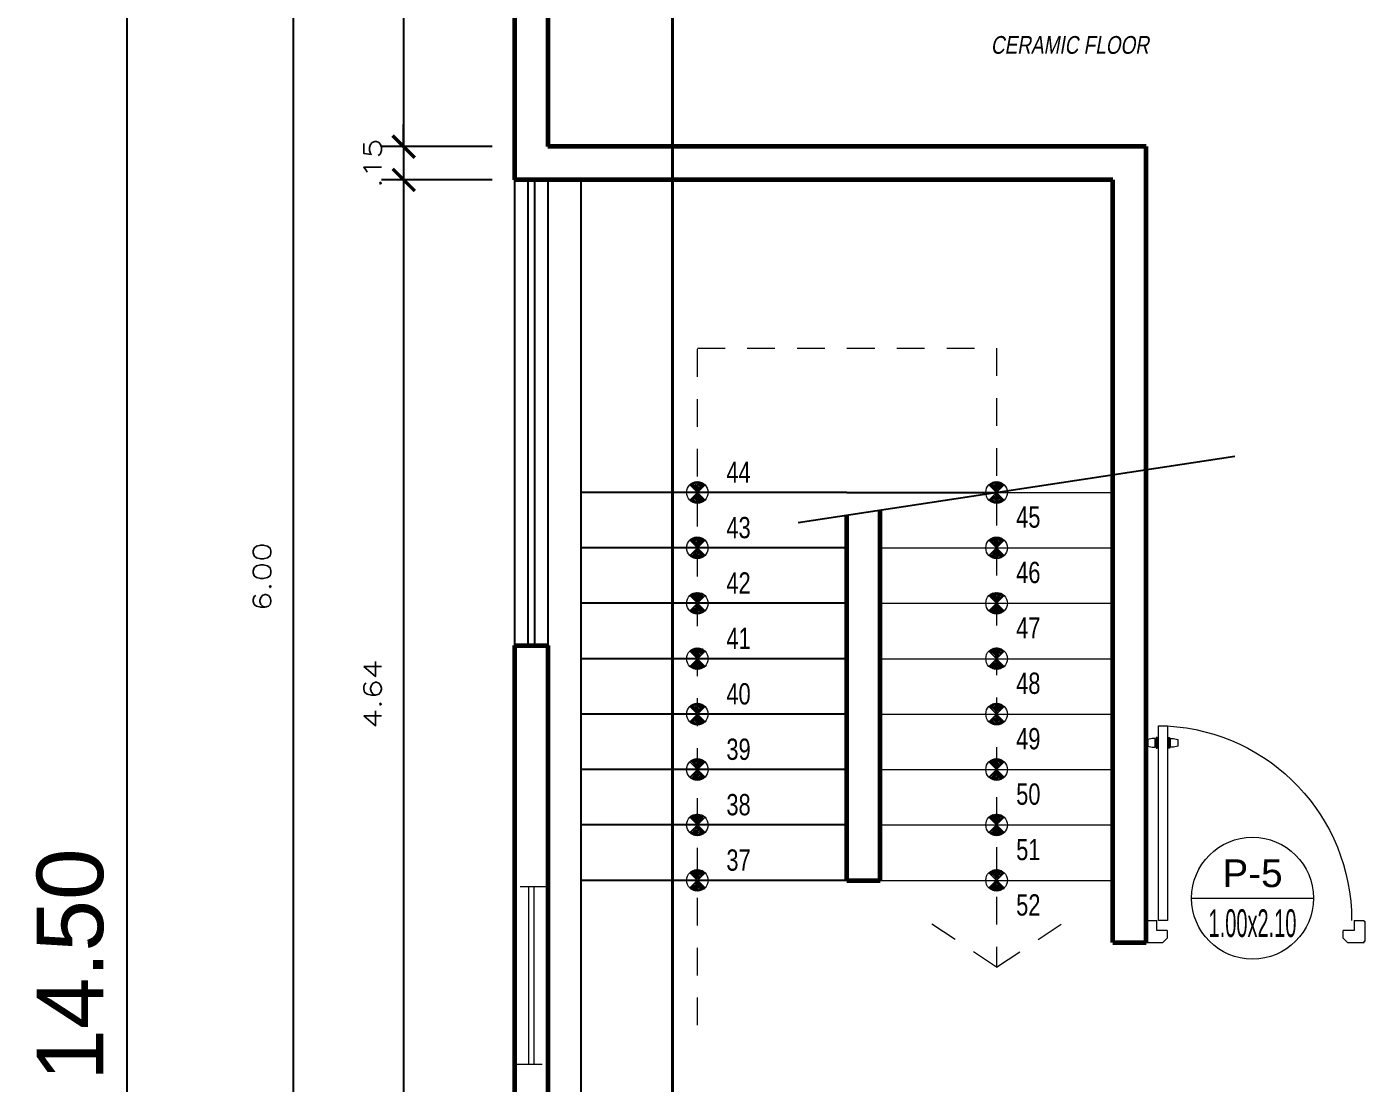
# Model space of a CAD drawing. Header units: millimetres. Extents: x 1313 to 1393.8, y 883.5 to 926.2.
# Drawn here: x 1356.01 to 1362.04, y 915.21 to 919.98 of the extents above; entities that cross this region are included whole.
import ezdxf
from ezdxf.enums import TextEntityAlignment as Align

# ---------------------------------------------------------------- set-up
doc = ezdxf.new("R2010")
doc.units = ezdxf.units.MM
doc.linetypes.add('ACAD_ISO02W100', pattern=[15, 12, -3])
doc.linetypes.add('HIDDEN2', pattern=[0.1875, 0.125, -0.0625])
for name, color, linetype, lineweight in [('cotas', 87, 'Continuous', 15), ('Layer3', 31, 'Continuous', 5), ('Linea Corte', 24, 'ACAD_ISO02W100', 70), ('Muros confinados', 3, 'Continuous', 60), ('proy', 42, 'HIDDEN2', 5), ('Puertas', 35, 'Continuous', 13), ('REFERENCIA', 12, 'Continuous', 5), ('TEXTO', 7, 'Continuous', 5), ('Texto niveles', 4, 'Continuous', 18)]:
    doc.layers.add(name, color=color, linetype=linetype, lineweight=lineweight)
doc.layers.add('Muebles', color=2, linetype='Continuous')
doc.styles.add('AN', font='swisscl.ttf')
doc.styles.add('R80-50', font='romans.shx', dxfattribs={"width": 1.3, "height": 0.08})
doc.styles.add('STYLE1', font='arial.ttf')
doc.styles.add('TITULOS', font='sanss___.ttf', dxfattribs={"height": 0.3})
doc.dimstyles.new('HORIZONTAL 1.1', dxfattribs={"dimtxt": 0.2, "dimasz": 0.1, "dimexe": 0.1, "dimexo": 0.1, "dimgap": 0.1, "dimtad": 2, "dimzin": 4, "dimdsep": 46, "dimtxsty": 'R80-50', "dimblk": 'ARCHTICK', "dimcen": 0.09, "dimdle": 0.1, "dimclrd": 256, "dimclre": 256, "dimclrt": 7, "dimaunit": 1, "dimazin": 0, "dimtfac": 1, "dimtix": 1, "dimtmove": 0, "dimatfit": 3, "dimldrblk": 'ARCHTICK', "dimfxl": 1, "dimtolj": 1, "dimtzin": 0, "dimarcsym": 0})

# ---------------------------------------------------------------- blocks, each defined once
blk = doc.blocks.new('P90-1')
for p, q in [((-0.9991, 0.0059), (-0.9991, 0.0959)), ((-0.9941, 0.0959), (-0.9991, 0.0959)), ((-0.9488, 0.1009), (-0.9941, 0.1009)), ((-0.9941, 0.0959), (-0.9941, 0.1009)), ((-0.0041, 0.1009), (-0.0524, 0.1009)), ((-0.0041, 0.1009), (-0.0041, 0.0959)), ((0.0009, 0.0959), (-0.0041, 0.0959)), ((0.0009, 0.0959), (0.0009, 0.0059)), ((-0.9941, 0.0059), (-0.9991, 0.0059)), ((-0.9941, 0.0009), (-0.9941, 0.0059)), ((-0.9191, 0.0009), (-0.9941, 0.0009)), ((-0.8991, 0.0209), (-0.9191, 0.0009)), ((-0.8991, 0.0209), (-0.8991, 0.0547)), ((-0.0991, 0.0547), (-0.0991, 0.0209)), ((-0.0991, 0.0209), (-0.0791, 0.0009)), ((-0.0041, 0.0009), (-0.0791, 0.0009)), ((-0.0041, 0.0059), (-0.0041, 0.0009)), ((0.0009, 0.0059), (-0.0041, 0.0059))]:
    blk.add_line(p, q)
for points in [[(-0.0591, 0.9844), (-0.1002, 0.9844), (-0.1002, 0.1012), (-0.0591, 0.1012)], [(-0.114, 0.9275), (-0.1284, 0.9275), (-0.1484, 0.9225), (-0.1484, 0.8927), (-0.1284, 0.8877), (-0.114, 0.8877)], [(-0.1056, 0.9321), (-0.1102, 0.9321), (-0.1102, 0.8839), (-0.1056, 0.8839)], [(-0.0536, 0.9321), (-0.049, 0.9321), (-0.049, 0.8839), (-0.0536, 0.8839)], [(-0.0451, 0.9275), (-0.0307, 0.9275), (-0.0107, 0.9225), (-0.0107, 0.8927), (-0.0307, 0.8877), (-0.0451, 0.8877)]]:
    blk.add_lwpolyline(points, close=True)
for points in [[(-0.9488, 0.1009), (-0.9488, 0.0547), (-0.8991, 0.0547)], [(-0.0991, 0.0547), (-0.0524, 0.0547), (-0.0524, 0.1009)]]:
    blk.add_lwpolyline(points)
blk.add_arc((-0.0524, 0.1009), 0.8848, 93.09611, 180)
blk = doc.blocks.new('_ArchTick')
at = {"color": 0, "const_width": 0.15}
blk.add_lwpolyline([(-0.5, -0.5), (0.5, 0.5)], dxfattribs=at)
blk = doc.blocks.new('*D447')
at = {"layer": 'cotas', "lineweight": -2, "transparency": 16777216}
for p, q in [((1357.2067, 920.5952), (1357.2067, 914.3952)), ((1358.1055, 920.4952), (1357.1067, 920.4952)), ((1358.1055, 914.4952), (1357.1067, 914.4952))]:
    blk.add_line(p, q, dxfattribs=at)
at = {"layer": 'Defpoints', "color": 0, "transparency": 16777216}
for p in [(1358.2055, 920.4952), (1357.2067, 914.4952), (1358.2055, 914.4952)]:
    blk.add_point(p, dxfattribs=at)
at = {"layer": 'cotas', "lineweight": -2, "transparency": 16777216, "xscale": 0.1, "yscale": 0.1, "zscale": 0.1}
for p, rotation in [((1357.2067, 920.4952), 90), ((1357.2067, 914.4952), 270)]:
    blk.add_blockref('_ArchTick', p, dxfattribs=dict(at, rotation=rotation))
at = {"layer": 'cotas', "color": 7, "transparency": 16777216, "insert": (1357.0667, 917.4952), "char_height": 0.08, "attachment_point": 5, "rotation": 90, "style": 'R80-50'}
blk.add_mtext('\\A1;6.00', dxfattribs=at)
blk = doc.blocks.new('*D449')
at = {"layer": 'cotas', "lineweight": -2, "transparency": 16777216}
for p, q in [((1356.4567, 923.0952), (1356.4567, 908.3952)), ((1358.1055, 922.9952), (1356.3567, 922.9952)), ((1358.1055, 908.4952), (1356.3567, 908.4952))]:
    blk.add_line(p, q, dxfattribs=at)
at = {"layer": 'Defpoints', "color": 0, "transparency": 16777216}
for p in [(1358.2055, 922.9952), (1356.4567, 908.4952), (1358.2055, 908.4952)]:
    blk.add_point(p, dxfattribs=at)
at = {"layer": 'cotas', "lineweight": -2, "transparency": 16777216, "xscale": 0.1, "yscale": 0.1, "zscale": 0.1}
for p, rotation in [((1356.4567, 922.9952), 90), ((1356.4567, 908.4952), 270)]:
    blk.add_blockref('_ArchTick', p, dxfattribs=dict(at, rotation=rotation))
at = {"layer": 'cotas', "color": 7, "transparency": 16777216, "insert": (1356.2022, 915.7452), "char_height": 0.3, "attachment_point": 5, "rotation": 90, "style": 'TITULOS'}
blk.add_mtext('\\A1;14.50', dxfattribs=at)
blk = doc.blocks.new('*D461')
at = {"layer": 'cotas', "lineweight": -2, "transparency": 16777216}
for p, q in [((1357.7055, 922.9452), (1357.7055, 919.3352)), ((1358.1055, 922.8452), (1357.6055, 922.8452)), ((1358.1055, 919.4352), (1357.6055, 919.4352))]:
    blk.add_line(p, q, dxfattribs=at)
at = {"layer": 'Defpoints', "color": 0, "transparency": 16777216}
for p in [(1358.2055, 922.8452), (1357.7055, 919.4352), (1358.2055, 919.4352)]:
    blk.add_point(p, dxfattribs=at)
at = {"layer": 'cotas', "lineweight": -2, "transparency": 16777216, "xscale": 0.1, "yscale": 0.1, "zscale": 0.1}
for p, rotation in [((1357.7055, 922.8452), 90), ((1357.7055, 919.4352), 270)]:
    blk.add_blockref('_ArchTick', p, dxfattribs=dict(at, rotation=rotation))
at = {"layer": 'cotas', "color": 7, "transparency": 16777216, "insert": (1357.5655, 921.1402), "char_height": 0.08, "attachment_point": 5, "rotation": 90, "style": 'R80-50'}
blk.add_mtext('\\A1;3.41', dxfattribs=at)
blk = doc.blocks.new('*D462')
at = {"layer": 'cotas', "lineweight": -2, "transparency": 16777216}
for p, q in [((1357.7055, 919.4352), (1357.7055, 919.5352)), ((1358.1055, 919.4352), (1357.6055, 919.4352)), ((1357.7055, 919.4352), (1357.7055, 919.2852)), ((1358.1055, 919.2852), (1357.6055, 919.2852)), ((1357.7055, 919.2852), (1357.7055, 919.1852))]:
    blk.add_line(p, q, dxfattribs=at)
at = {"layer": 'Defpoints', "color": 0, "transparency": 16777216}
for p in [(1358.2055, 919.4352), (1357.7055, 919.2852), (1358.2055, 919.2852)]:
    blk.add_point(p, dxfattribs=at)
at = {"layer": 'cotas', "lineweight": -2, "transparency": 16777216, "xscale": 0.1, "yscale": 0.1, "zscale": 0.1}
for p, rotation in [((1357.7055, 919.4352), 270), ((1357.7055, 919.2852), 90)]:
    blk.add_blockref('_ArchTick', p, dxfattribs=dict(at, rotation=rotation))
at = {"layer": 'cotas', "color": 7, "transparency": 16777216, "insert": (1357.5655, 919.3602), "char_height": 0.08, "attachment_point": 5, "rotation": 90, "style": 'R80-50'}
blk.add_mtext('\\A1;.15', dxfattribs=at)
blk = doc.blocks.new('*D463')
at = {"layer": 'cotas', "lineweight": -2, "transparency": 16777216}
for p, q in [((1357.7055, 919.3852), (1357.7055, 914.5452)), ((1358.1055, 919.2852), (1357.6055, 919.2852)), ((1358.1055, 914.6452), (1357.6055, 914.6452))]:
    blk.add_line(p, q, dxfattribs=at)
at = {"layer": 'Defpoints', "color": 0, "transparency": 16777216}
for p in [(1358.2055, 919.2852), (1357.7055, 914.6452), (1358.2055, 914.6452)]:
    blk.add_point(p, dxfattribs=at)
at = {"layer": 'cotas', "lineweight": -2, "transparency": 16777216, "xscale": 0.1, "yscale": 0.1, "zscale": 0.1}
for p, rotation in [((1357.7055, 919.2852), 90), ((1357.7055, 914.6452), 270)]:
    blk.add_blockref('_ArchTick', p, dxfattribs=dict(at, rotation=rotation))
at = {"layer": 'cotas', "color": 7, "transparency": 16777216, "insert": (1357.5655, 916.9652), "char_height": 0.08, "attachment_point": 5, "rotation": 90, "style": 'R80-50'}
blk.add_mtext('\\A1;4.64', dxfattribs=at)
blk = doc.blocks.new('vp')
at = {"color": 21}
blk.add_lwpolyline([(-0.275, 0), (0.275, 0)], dxfattribs=at)
at = {"color": 31}
blk.add_circle((0, 0), 0.275, dxfattribs=at)
at = {"style": 'STYLE1'}
blk.add_attdef('TIPO', text='', height=0.125, dxfattribs=at).set_placement((0, 0.05), align=Align.CENTER)
at = {"style": 'STYLE1', "width": 0.516609}
blk.add_attdef('ANCHOXALTURA', text='', height=0.125, dxfattribs=at).set_placement((-0.1982, -0.175), (0.1981, -0.175), align=Align.FIT)

msp = doc.modelspace()

# ---------------------------------------------------------------- hatches: boundary and pattern name
at = {"layer": 'REFERENCIA'}
h = msp.add_hatch(dxfattribs=at)
h.set_pattern_fill('BASKETWV,_O', color=256, scale=0.04, angle=90)
h.set_pattern_definition([(135, (1509.898236, 951.832357), (-0.035355339, 0.0070710678), [0.04, -0.02]), (135, (1509.8947, 951.828822), (-0.035355339, 0.0070710678), [0.04, -0.02]), (135, (1509.891165, 951.825286), (-0.035355339, 0.0070710678), [0.04, -0.02]), (135, (1509.88763, 951.82175), (-0.035355339, 0.0070710678), [0.04, -0.02]), (135, (1509.884094, 951.818215), (-0.035355339, 0.0070710678), [-0.01, 0.02, -0.03]), (225, (1509.877023, 951.825286), (0.007071068, -0.035355339), [0.02, -0.02]), (225, (1509.873487, 951.828822), (0.007071068, -0.035355339), [0.02, -0.02]), (225, (1509.869952, 951.832357), (0.007071068, -0.035355339), [0.02, -0.02]), (225, (1509.866416, 951.835893), (0.007071068, -0.035355339), [0.02, -0.02]), (225, (1509.86288, 951.83943), (0.007071068, -0.035355339), [0.02, -0.02])])
h.paths.add_polyline_path([(1358.996, 917.8407, 0.414214), (1359.065, 917.8407), (1359.0305, 917.8752)])
h.paths.add_polyline_path([(1358.996, 917.9097), (1359.0305, 917.8752), (1359.065, 917.9097, 0.414214)])
h = msp.add_hatch(dxfattribs=at)
h.set_pattern_fill('BASKETWV,_O', color=256, scale=0.04, angle=90)
h.set_pattern_definition([(135, (1511.248236, 951.832357), (-0.035355339, 0.0070710678), [0.04, -0.02]), (135, (1511.2447, 951.828822), (-0.035355339, 0.0070710678), [0.04, -0.02]), (135, (1511.241165, 951.825286), (-0.035355339, 0.0070710678), [0.04, -0.02]), (135, (1511.23763, 951.82175), (-0.035355339, 0.0070710678), [0.04, -0.02]), (135, (1511.234094, 951.818215), (-0.035355339, 0.0070710678), [-0.01, 0.02, -0.03]), (225, (1511.227023, 951.825286), (0.007071068, -0.035355339), [0.02, -0.02]), (225, (1511.223487, 951.828822), (0.007071068, -0.035355339), [0.02, -0.02]), (225, (1511.219952, 951.832357), (0.007071068, -0.035355339), [0.02, -0.02]), (225, (1511.216416, 951.835893), (0.007071068, -0.035355339), [0.02, -0.02]), (225, (1511.21288, 951.83943), (0.007071068, -0.035355339), [0.02, -0.02])])
h.paths.add_polyline_path([(1360.346, 917.8407, 0.414214), (1360.415, 917.8407), (1360.3805, 917.8752)])
h.paths.add_polyline_path([(1360.346, 917.9097), (1360.3805, 917.8752), (1360.415, 917.9097, 0.414214)])
h = msp.add_hatch(dxfattribs=at)
h.set_pattern_fill('BASKETWV,_O', color=256, scale=0.04, angle=90)
h.set_pattern_definition([(135, (1509.898236, 951.582357), (-0.035355339, 0.0070710678), [0.04, -0.02]), (135, (1509.8947, 951.578822), (-0.035355339, 0.0070710678), [0.04, -0.02]), (135, (1509.891165, 951.575286), (-0.035355339, 0.0070710678), [0.04, -0.02]), (135, (1509.88763, 951.57175), (-0.035355339, 0.0070710678), [0.04, -0.02]), (135, (1509.884094, 951.568215), (-0.035355339, 0.0070710678), [-0.01, 0.02, -0.03]), (225, (1509.877023, 951.575286), (0.007071068, -0.035355339), [0.02, -0.02]), (225, (1509.873487, 951.578822), (0.007071068, -0.035355339), [0.02, -0.02]), (225, (1509.869952, 951.582357), (0.007071068, -0.035355339), [0.02, -0.02]), (225, (1509.866416, 951.585893), (0.007071068, -0.035355339), [0.02, -0.02]), (225, (1509.86288, 951.58943), (0.007071068, -0.035355339), [0.02, -0.02])])
h.paths.add_polyline_path([(1358.996, 917.5907, 0.414214), (1359.065, 917.5907), (1359.0305, 917.6252)])
h.paths.add_polyline_path([(1358.996, 917.6597), (1359.0305, 917.6252), (1359.065, 917.6597, 0.414214)])
h = msp.add_hatch(dxfattribs=at)
h.set_pattern_fill('BASKETWV,_O', color=256, scale=0.04, angle=90)
h.set_pattern_definition([(135, (1511.248236, 951.582357), (-0.035355339, 0.0070710678), [0.04, -0.02]), (135, (1511.2447, 951.578822), (-0.035355339, 0.0070710678), [0.04, -0.02]), (135, (1511.241165, 951.575286), (-0.035355339, 0.0070710678), [0.04, -0.02]), (135, (1511.23763, 951.57175), (-0.035355339, 0.0070710678), [0.04, -0.02]), (135, (1511.234094, 951.568215), (-0.035355339, 0.0070710678), [-0.01, 0.02, -0.03]), (225, (1511.227023, 951.575286), (0.007071068, -0.035355339), [0.02, -0.02]), (225, (1511.223487, 951.578822), (0.007071068, -0.035355339), [0.02, -0.02]), (225, (1511.219952, 951.582357), (0.007071068, -0.035355339), [0.02, -0.02]), (225, (1511.216416, 951.585893), (0.007071068, -0.035355339), [0.02, -0.02]), (225, (1511.21288, 951.58943), (0.007071068, -0.035355339), [0.02, -0.02])])
h.paths.add_polyline_path([(1360.346, 917.5907, 0.414214), (1360.415, 917.5907), (1360.3805, 917.6252)])
h.paths.add_polyline_path([(1360.346, 917.6597), (1360.3805, 917.6252), (1360.415, 917.6597, 0.414214)])
h = msp.add_hatch(dxfattribs=at)
h.set_pattern_fill('BASKETWV,_O', color=256, scale=0.04, angle=90)
h.set_pattern_definition([(135, (1509.898236, 951.332357), (-0.035355339, 0.0070710678), [0.04, -0.02]), (135, (1509.8947, 951.328822), (-0.035355339, 0.0070710678), [0.04, -0.02]), (135, (1509.891165, 951.325286), (-0.035355339, 0.0070710678), [0.04, -0.02]), (135, (1509.88763, 951.32175), (-0.035355339, 0.0070710678), [0.04, -0.02]), (135, (1509.884094, 951.318215), (-0.035355339, 0.0070710678), [-0.01, 0.02, -0.03]), (225, (1509.877023, 951.325286), (0.007071068, -0.035355339), [0.02, -0.02]), (225, (1509.873487, 951.328822), (0.007071068, -0.035355339), [0.02, -0.02]), (225, (1509.869952, 951.332357), (0.007071068, -0.035355339), [0.02, -0.02]), (225, (1509.866416, 951.335893), (0.007071068, -0.035355339), [0.02, -0.02]), (225, (1509.86288, 951.33943), (0.007071068, -0.035355339), [0.02, -0.02])])
h.paths.add_polyline_path([(1358.996, 917.3407, 0.414214), (1359.065, 917.3407), (1359.0305, 917.3752)])
h.paths.add_polyline_path([(1358.996, 917.4097), (1359.0305, 917.3752), (1359.065, 917.4097, 0.414214)])
h = msp.add_hatch(dxfattribs=at)
h.set_pattern_fill('BASKETWV,_O', color=256, scale=0.04, angle=90)
h.set_pattern_definition([(135, (1511.248236, 951.332357), (-0.035355339, 0.0070710678), [0.04, -0.02]), (135, (1511.2447, 951.328822), (-0.035355339, 0.0070710678), [0.04, -0.02]), (135, (1511.241165, 951.325286), (-0.035355339, 0.0070710678), [0.04, -0.02]), (135, (1511.23763, 951.32175), (-0.035355339, 0.0070710678), [0.04, -0.02]), (135, (1511.234094, 951.318215), (-0.035355339, 0.0070710678), [-0.01, 0.02, -0.03]), (225, (1511.227023, 951.325286), (0.007071068, -0.035355339), [0.02, -0.02]), (225, (1511.223487, 951.328822), (0.007071068, -0.035355339), [0.02, -0.02]), (225, (1511.219952, 951.332357), (0.007071068, -0.035355339), [0.02, -0.02]), (225, (1511.216416, 951.335893), (0.007071068, -0.035355339), [0.02, -0.02]), (225, (1511.21288, 951.33943), (0.007071068, -0.035355339), [0.02, -0.02])])
h.paths.add_polyline_path([(1360.346, 917.3407, 0.414214), (1360.415, 917.3407), (1360.3805, 917.3752)])
h.paths.add_polyline_path([(1360.346, 917.4097), (1360.3805, 917.3752), (1360.415, 917.4097, 0.414214)])
h = msp.add_hatch(dxfattribs=at)
h.set_pattern_fill('BASKETWV,_O', color=256, scale=0.04, angle=90)
h.set_pattern_definition([(135, (1509.898236, 951.082357), (-0.035355339, 0.0070710678), [0.04, -0.02]), (135, (1509.8947, 951.078822), (-0.035355339, 0.0070710678), [0.04, -0.02]), (135, (1509.891165, 951.075286), (-0.035355339, 0.0070710678), [0.04, -0.02]), (135, (1509.88763, 951.07175), (-0.035355339, 0.0070710678), [0.04, -0.02]), (135, (1509.884094, 951.068215), (-0.035355339, 0.0070710678), [-0.01, 0.02, -0.03]), (225, (1509.877023, 951.075286), (0.007071068, -0.035355339), [0.02, -0.02]), (225, (1509.873487, 951.078822), (0.007071068, -0.035355339), [0.02, -0.02]), (225, (1509.869952, 951.082357), (0.007071068, -0.035355339), [0.02, -0.02]), (225, (1509.866416, 951.085893), (0.007071068, -0.035355339), [0.02, -0.02]), (225, (1509.86288, 951.08943), (0.007071068, -0.035355339), [0.02, -0.02])])
h.paths.add_polyline_path([(1358.996, 917.0907, 0.414214), (1359.065, 917.0907), (1359.0305, 917.1252)])
h.paths.add_polyline_path([(1358.996, 917.1597), (1359.0305, 917.1252), (1359.065, 917.1597, 0.414214)])
h = msp.add_hatch(dxfattribs=at)
h.set_pattern_fill('BASKETWV,_O', color=256, scale=0.04, angle=90)
h.set_pattern_definition([(135, (1511.248236, 951.082357), (-0.035355339, 0.0070710678), [0.04, -0.02]), (135, (1511.2447, 951.078822), (-0.035355339, 0.0070710678), [0.04, -0.02]), (135, (1511.241165, 951.075286), (-0.035355339, 0.0070710678), [0.04, -0.02]), (135, (1511.23763, 951.07175), (-0.035355339, 0.0070710678), [0.04, -0.02]), (135, (1511.234094, 951.068215), (-0.035355339, 0.0070710678), [-0.01, 0.02, -0.03]), (225, (1511.227023, 951.075286), (0.007071068, -0.035355339), [0.02, -0.02]), (225, (1511.223487, 951.078822), (0.007071068, -0.035355339), [0.02, -0.02]), (225, (1511.219952, 951.082357), (0.007071068, -0.035355339), [0.02, -0.02]), (225, (1511.216416, 951.085893), (0.007071068, -0.035355339), [0.02, -0.02]), (225, (1511.21288, 951.08943), (0.007071068, -0.035355339), [0.02, -0.02])])
h.paths.add_polyline_path([(1360.346, 917.0907, 0.414214), (1360.415, 917.0907), (1360.3805, 917.1252)])
h.paths.add_polyline_path([(1360.346, 917.1597), (1360.3805, 917.1252), (1360.415, 917.1597, 0.414214)])
h = msp.add_hatch(dxfattribs=at)
h.set_pattern_fill('BASKETWV,_O', color=256, scale=0.04, angle=90)
h.set_pattern_definition([(135, (1509.898236, 950.832357), (-0.035355339, 0.0070710678), [0.04, -0.02]), (135, (1509.8947, 950.828822), (-0.035355339, 0.0070710678), [0.04, -0.02]), (135, (1509.891165, 950.825286), (-0.035355339, 0.0070710678), [0.04, -0.02]), (135, (1509.88763, 950.82175), (-0.035355339, 0.0070710678), [0.04, -0.02]), (135, (1509.884094, 950.818215), (-0.035355339, 0.0070710678), [-0.01, 0.02, -0.03]), (225, (1509.877023, 950.825286), (0.007071068, -0.035355339), [0.02, -0.02]), (225, (1509.873487, 950.828822), (0.007071068, -0.035355339), [0.02, -0.02]), (225, (1509.869952, 950.832357), (0.007071068, -0.035355339), [0.02, -0.02]), (225, (1509.866416, 950.835893), (0.007071068, -0.035355339), [0.02, -0.02]), (225, (1509.86288, 950.83943), (0.007071068, -0.035355339), [0.02, -0.02])])
h.paths.add_polyline_path([(1358.996, 916.8407, 0.414214), (1359.065, 916.8407), (1359.0305, 916.8752)])
h.paths.add_polyline_path([(1358.996, 916.9097), (1359.0305, 916.8752), (1359.065, 916.9097, 0.414214)])
h = msp.add_hatch(dxfattribs=at)
h.set_pattern_fill('BASKETWV,_O', color=256, scale=0.04, angle=90)
h.set_pattern_definition([(135, (1511.248236, 950.832357), (-0.035355339, 0.0070710678), [0.04, -0.02]), (135, (1511.2447, 950.828822), (-0.035355339, 0.0070710678), [0.04, -0.02]), (135, (1511.241165, 950.825286), (-0.035355339, 0.0070710678), [0.04, -0.02]), (135, (1511.23763, 950.82175), (-0.035355339, 0.0070710678), [0.04, -0.02]), (135, (1511.234094, 950.818215), (-0.035355339, 0.0070710678), [-0.01, 0.02, -0.03]), (225, (1511.227023, 950.825286), (0.007071068, -0.035355339), [0.02, -0.02]), (225, (1511.223487, 950.828822), (0.007071068, -0.035355339), [0.02, -0.02]), (225, (1511.219952, 950.832357), (0.007071068, -0.035355339), [0.02, -0.02]), (225, (1511.216416, 950.835893), (0.007071068, -0.035355339), [0.02, -0.02]), (225, (1511.21288, 950.83943), (0.007071068, -0.035355339), [0.02, -0.02])])
h.paths.add_polyline_path([(1360.346, 916.8407, 0.414214), (1360.415, 916.8407), (1360.3805, 916.8752)])
h.paths.add_polyline_path([(1360.346, 916.9097), (1360.3805, 916.8752), (1360.415, 916.9097, 0.414214)])
h = msp.add_hatch(dxfattribs=at)
h.set_pattern_fill('BASKETWV,_O', color=256, scale=0.04, angle=90)
h.set_pattern_definition([(135, (1509.898236, 950.582357), (-0.035355339, 0.0070710678), [0.04, -0.02]), (135, (1509.8947, 950.578822), (-0.035355339, 0.0070710678), [0.04, -0.02]), (135, (1509.891165, 950.575286), (-0.035355339, 0.0070710678), [0.04, -0.02]), (135, (1509.88763, 950.57175), (-0.035355339, 0.0070710678), [0.04, -0.02]), (135, (1509.884094, 950.568215), (-0.035355339, 0.0070710678), [-0.01, 0.02, -0.03]), (225, (1509.877023, 950.575286), (0.007071068, -0.035355339), [0.02, -0.02]), (225, (1509.873487, 950.578822), (0.007071068, -0.035355339), [0.02, -0.02]), (225, (1509.869952, 950.582357), (0.007071068, -0.035355339), [0.02, -0.02]), (225, (1509.866416, 950.585893), (0.007071068, -0.035355339), [0.02, -0.02]), (225, (1509.86288, 950.58943), (0.007071068, -0.035355339), [0.02, -0.02])])
h.paths.add_polyline_path([(1358.996, 916.5907, 0.414214), (1359.065, 916.5907), (1359.0305, 916.6252)])
h.paths.add_polyline_path([(1358.996, 916.6597), (1359.0305, 916.6252), (1359.065, 916.6597, 0.414214)])
h = msp.add_hatch(dxfattribs=at)
h.set_pattern_fill('BASKETWV,_O', color=256, scale=0.04, angle=90)
h.set_pattern_definition([(135, (1511.248236, 950.582357), (-0.035355339, 0.0070710678), [0.04, -0.02]), (135, (1511.2447, 950.578822), (-0.035355339, 0.0070710678), [0.04, -0.02]), (135, (1511.241165, 950.575286), (-0.035355339, 0.0070710678), [0.04, -0.02]), (135, (1511.23763, 950.57175), (-0.035355339, 0.0070710678), [0.04, -0.02]), (135, (1511.234094, 950.568215), (-0.035355339, 0.0070710678), [-0.01, 0.02, -0.03]), (225, (1511.227023, 950.575286), (0.007071068, -0.035355339), [0.02, -0.02]), (225, (1511.223487, 950.578822), (0.007071068, -0.035355339), [0.02, -0.02]), (225, (1511.219952, 950.582357), (0.007071068, -0.035355339), [0.02, -0.02]), (225, (1511.216416, 950.585893), (0.007071068, -0.035355339), [0.02, -0.02]), (225, (1511.21288, 950.58943), (0.007071068, -0.035355339), [0.02, -0.02])])
h.paths.add_polyline_path([(1360.346, 916.5907, 0.414214), (1360.415, 916.5907), (1360.3805, 916.6252)])
h.paths.add_polyline_path([(1360.346, 916.6597), (1360.3805, 916.6252), (1360.415, 916.6597, 0.414214)])
h = msp.add_hatch(dxfattribs=at)
h.set_pattern_fill('BASKETWV,_O', color=256, scale=0.04, angle=90)
h.set_pattern_definition([(135, (1509.898236, 950.332357), (-0.035355339, 0.0070710678), [0.04, -0.02]), (135, (1509.8947, 950.328822), (-0.035355339, 0.0070710678), [0.04, -0.02]), (135, (1509.891165, 950.325286), (-0.035355339, 0.0070710678), [0.04, -0.02]), (135, (1509.88763, 950.32175), (-0.035355339, 0.0070710678), [0.04, -0.02]), (135, (1509.884094, 950.318215), (-0.035355339, 0.0070710678), [-0.01, 0.02, -0.03]), (225, (1509.877023, 950.325286), (0.007071068, -0.035355339), [0.02, -0.02]), (225, (1509.873487, 950.328822), (0.007071068, -0.035355339), [0.02, -0.02]), (225, (1509.869952, 950.332357), (0.007071068, -0.035355339), [0.02, -0.02]), (225, (1509.866416, 950.335893), (0.007071068, -0.035355339), [0.02, -0.02]), (225, (1509.86288, 950.33943), (0.007071068, -0.035355339), [0.02, -0.02])])
h.paths.add_polyline_path([(1358.996, 916.3407, 0.414214), (1359.065, 916.3407), (1359.0305, 916.3752)])
h.paths.add_polyline_path([(1358.996, 916.4097), (1359.0305, 916.3752), (1359.065, 916.4097, 0.414214)])
h = msp.add_hatch(dxfattribs=at)
h.set_pattern_fill('BASKETWV,_O', color=256, scale=0.04, angle=90)
h.set_pattern_definition([(135, (1511.248236, 950.332357), (-0.035355339, 0.0070710678), [0.04, -0.02]), (135, (1511.2447, 950.328822), (-0.035355339, 0.0070710678), [0.04, -0.02]), (135, (1511.241165, 950.325286), (-0.035355339, 0.0070710678), [0.04, -0.02]), (135, (1511.23763, 950.32175), (-0.035355339, 0.0070710678), [0.04, -0.02]), (135, (1511.234094, 950.318215), (-0.035355339, 0.0070710678), [-0.01, 0.02, -0.03]), (225, (1511.227023, 950.325286), (0.007071068, -0.035355339), [0.02, -0.02]), (225, (1511.223487, 950.328822), (0.007071068, -0.035355339), [0.02, -0.02]), (225, (1511.219952, 950.332357), (0.007071068, -0.035355339), [0.02, -0.02]), (225, (1511.216416, 950.335893), (0.007071068, -0.035355339), [0.02, -0.02]), (225, (1511.21288, 950.33943), (0.007071068, -0.035355339), [0.02, -0.02])])
h.paths.add_polyline_path([(1360.346, 916.3407, 0.414214), (1360.415, 916.3407), (1360.3805, 916.3752)])
h.paths.add_polyline_path([(1360.346, 916.4097), (1360.3805, 916.3752), (1360.415, 916.4097, 0.414214)])
h = msp.add_hatch(dxfattribs=at)
h.set_pattern_fill('BASKETWV,_O', color=256, scale=0.04, angle=90)
h.set_pattern_definition([(135, (1509.898236, 950.082357), (-0.035355339, 0.0070710678), [0.04, -0.02]), (135, (1509.8947, 950.078822), (-0.035355339, 0.0070710678), [0.04, -0.02]), (135, (1509.891165, 950.075286), (-0.035355339, 0.0070710678), [0.04, -0.02]), (135, (1509.88763, 950.07175), (-0.035355339, 0.0070710678), [0.04, -0.02]), (135, (1509.884094, 950.068215), (-0.035355339, 0.0070710678), [-0.01, 0.02, -0.03]), (225, (1509.877023, 950.075286), (0.007071068, -0.035355339), [0.02, -0.02]), (225, (1509.873487, 950.078822), (0.007071068, -0.035355339), [0.02, -0.02]), (225, (1509.869952, 950.082357), (0.007071068, -0.035355339), [0.02, -0.02]), (225, (1509.866416, 950.085893), (0.007071068, -0.035355339), [0.02, -0.02]), (225, (1509.86288, 950.08943), (0.007071068, -0.035355339), [0.02, -0.02])])
h.paths.add_polyline_path([(1358.996, 916.0907, 0.414214), (1359.065, 916.0907), (1359.0305, 916.1252)])
h.paths.add_polyline_path([(1358.996, 916.1597), (1359.0305, 916.1252), (1359.065, 916.1597, 0.414214)])
h = msp.add_hatch(dxfattribs=at)
h.set_pattern_fill('BASKETWV,_O', color=256, scale=0.04, angle=90)
h.set_pattern_definition([(135, (1511.248236, 950.082357), (-0.035355339, 0.0070710678), [0.04, -0.02]), (135, (1511.2447, 950.078822), (-0.035355339, 0.0070710678), [0.04, -0.02]), (135, (1511.241165, 950.075286), (-0.035355339, 0.0070710678), [0.04, -0.02]), (135, (1511.23763, 950.07175), (-0.035355339, 0.0070710678), [0.04, -0.02]), (135, (1511.234094, 950.068215), (-0.035355339, 0.0070710678), [-0.01, 0.02, -0.03]), (225, (1511.227023, 950.075286), (0.007071068, -0.035355339), [0.02, -0.02]), (225, (1511.223487, 950.078822), (0.007071068, -0.035355339), [0.02, -0.02]), (225, (1511.219952, 950.082357), (0.007071068, -0.035355339), [0.02, -0.02]), (225, (1511.216416, 950.085893), (0.007071068, -0.035355339), [0.02, -0.02]), (225, (1511.21288, 950.08943), (0.007071068, -0.035355339), [0.02, -0.02])])
h.paths.add_polyline_path([(1360.346, 916.0907, 0.414214), (1360.415, 916.0907), (1360.3805, 916.1252)])
h.paths.add_polyline_path([(1360.346, 916.1597), (1360.3805, 916.1252), (1360.415, 916.1597, 0.414214)])

# ---------------------------------------------------------------- linework, layer by layer
at = {"layer": 'Linea Corte', "lineweight": 40, "ltscale": 3}
msp.add_line((1358.9181, 924.8347), (1358.9181, 905.2505), dxfattribs=at)
at = {"layer": 'Muebles'}
for p, q in [((1358.2055, 919.2852), (1358.2055, 917.1852)), ((1358.2655, 919.2852), (1358.2655, 917.1852)), ((1358.2955, 919.2852), (1358.2955, 917.1852)), ((1358.3555, 919.2852), (1358.3555, 917.1852)), ((1358.5055, 919.2852), (1358.5055, 914.6452)), ((1359.4846, 917.7392), (1361.4548, 918.0383)), ((1359.7055, 917.8752), (1358.5055, 917.8752)), ((1359.7055, 917.8752), (1360.3805, 917.8752)), ((1359.7055, 917.6252), (1358.5055, 917.6252)), ((1359.7055, 917.3752), (1358.5055, 917.3752)), ((1359.7055, 917.1252), (1358.5055, 917.1252)), ((1359.7055, 916.8752), (1358.5055, 916.8752)), ((1359.7055, 916.6252), (1358.5055, 916.6252)), ((1359.7055, 916.3752), (1358.5055, 916.3752)), ((1359.7055, 916.1252), (1358.5055, 916.1252))]:
    msp.add_line(p, q, dxfattribs=at)
at = {"layer": 'Muros confinados'}
for p, q in [((1358.2055, 920.4952), (1358.2055, 919.4352)), ((1358.3555, 920.1952), (1358.3555, 919.4352)), ((1358.2055, 919.4352), (1358.2055, 919.4352)), ((1358.2055, 919.4352), (1358.2055, 919.2852)), ((1361.0555, 919.4352), (1358.3555, 919.4352)), ((1361.0555, 915.8452), (1361.0555, 919.4352)), ((1360.9055, 919.2852), (1358.2055, 919.2852)), ((1360.9055, 915.8452), (1360.9055, 919.2852)), ((1359.8555, 916.1252), (1359.8555, 917.7955)), ((1359.7055, 916.1252), (1359.7055, 917.7727)), ((1358.2055, 917.1852), (1358.2055, 914.6221)), ((1358.2055, 917.1852), (1358.3555, 917.1852)), ((1358.3555, 917.1852), (1358.3555, 914.6452)), ((1359.7055, 916.1252), (1359.8555, 916.1252)), ((1360.9055, 915.8452), (1361.0555, 915.8452))]:
    msp.add_line(p, q, dxfattribs=at)
at = {"layer": 'proy'}
for p, q in [((1359.0305, 915.4714), (1359.0305, 918.5256)), ((1359.0305, 918.5256), (1360.3805, 918.5256)), ((1360.3805, 918.5256), (1360.3805, 915.7337)), ((1360.3805, 915.7337), (1360.0705, 915.9393)), ((1360.3805, 915.7337), (1360.6905, 915.9393))]:
    msp.add_line(p, q, dxfattribs=at)
at = {"layer": 'proy', "ltscale": 40}
for p, q in [((1360.3805, 917.8752), (1360.9055, 917.8752)), ((1359.8555, 917.6252), (1360.9055, 917.6252)), ((1359.8555, 917.3752), (1360.9055, 917.3752)), ((1359.8555, 917.1252), (1360.9055, 917.1252)), ((1359.8555, 916.8752), (1360.9055, 916.8752)), ((1359.8555, 916.6252), (1360.9055, 916.6252)), ((1359.8555, 916.3752), (1360.9055, 916.3752)), ((1359.8555, 916.1252), (1360.9055, 916.1252)), ((1358.268, 916.0952), (1358.268, 915.2952)), ((1358.293, 916.0952), (1358.293, 915.2952)), ((1358.293, 916.0952), (1358.293, 915.2952))]:
    msp.add_line(p, q, dxfattribs=at)
at = {"layer": 'proy'}
msp.add_lwpolyline([(1358.3555, 916.0952), (1358.2055, 916.0952), (1358.2055, 915.2952), (1358.3555, 915.2952), (1358.3555, 916.0952)], dxfattribs=at)
at = {"layer": 'REFERENCIA'}
for p, q in [((1358.996, 917.8407), (1359.065, 917.9097)), ((1358.996, 917.9097), (1359.065, 917.8407)), ((1360.346, 917.8407), (1360.415, 917.9097)), ((1360.346, 917.9097), (1360.415, 917.8407)), ((1358.996, 917.5907), (1359.065, 917.6597)), ((1358.996, 917.6597), (1359.065, 917.5907)), ((1360.346, 917.5907), (1360.415, 917.6597)), ((1360.346, 917.6597), (1360.415, 917.5907)), ((1358.996, 917.3407), (1359.065, 917.4097)), ((1358.996, 917.4097), (1359.065, 917.3407)), ((1360.346, 917.3407), (1360.415, 917.4097)), ((1360.346, 917.4097), (1360.415, 917.3407)), ((1358.996, 917.0907), (1359.065, 917.1597)), ((1358.996, 917.1597), (1359.065, 917.0907)), ((1360.346, 917.0907), (1360.415, 917.1597)), ((1360.346, 917.1597), (1360.415, 917.0907)), ((1358.996, 916.8407), (1359.065, 916.9097)), ((1358.996, 916.9097), (1359.065, 916.8407)), ((1360.346, 916.8407), (1360.415, 916.9097)), ((1360.346, 916.9097), (1360.415, 916.8407)), ((1358.996, 916.5907), (1359.065, 916.6597)), ((1358.996, 916.6597), (1359.065, 916.5907)), ((1360.346, 916.5907), (1360.415, 916.6597)), ((1360.346, 916.6597), (1360.415, 916.5907)), ((1358.996, 916.3407), (1359.065, 916.4097)), ((1358.996, 916.4097), (1359.065, 916.3407)), ((1360.346, 916.3407), (1360.415, 916.4097)), ((1360.346, 916.4097), (1360.415, 916.3407)), ((1358.996, 916.0907), (1359.065, 916.1597)), ((1358.996, 916.1597), (1359.065, 916.0907)), ((1360.346, 916.0907), (1360.415, 916.1597)), ((1360.346, 916.1597), (1360.415, 916.0907))]:
    msp.add_line(p, q, dxfattribs=at)
for centre in [(1359.0305, 917.8752), (1360.3805, 917.8752), (1359.0305, 917.6252), (1360.3805, 917.6252), (1359.0305, 917.3752), (1360.3805, 917.3752), (1359.0305, 917.1252), (1360.3805, 917.1252), (1359.0305, 916.8752), (1360.3805, 916.8752), (1359.0305, 916.6252), (1360.3805, 916.6252), (1359.0305, 916.3752), (1360.3805, 916.3752), (1359.0305, 916.1252), (1360.3805, 916.1252)]:
    msp.add_circle(centre, 0.0488, dxfattribs=at)

# ---------------------------------------------------------------- block references
at = {"layer": 'Layer3'}
msp.add_blockref('vp', (1361.5349, 916.0447), dxfattribs=at).add_auto_attribs({'TIPO': 'P-5', 'ANCHOXALTURA': '1.00x2.10'})
at = {"layer": 'Puertas', "xscale": -0.9929250435470749, "yscale": 0.9929250435475296, "zscale": 1.241156304435043}
msp.add_blockref('P90-1', (1361.0514, 915.8443), dxfattribs=at)

# ---------------------------------------------------------------- texts
at = {"layer": 'TEXTO', "style": 'AN'}
for s, p in [('44', (1359.1615, 917.9187)), ('45', (1360.4688, 917.7163)), ('43', (1359.1615, 917.6687)), ('46', (1360.4688, 917.4663)), ('42', (1359.1615, 917.4187)), ('47', (1360.4688, 917.2163)), ('41', (1359.1615, 917.1687)), ('40', (1359.1615, 916.9187)), ('48', (1360.4688, 916.9663)), ('39', (1359.1615, 916.6687)), ('49', (1360.4688, 916.7163)), ('50', (1360.4688, 916.4663)), ('38', (1359.1615, 916.4187)), ('51', (1360.4688, 916.2163)), ('37', (1359.1615, 916.1687)), ('52', (1360.4688, 915.9663))]:
    msp.add_text(s, height=0.096, dxfattribs=at).set_placement(p)
at = {"layer": 'Texto niveles', "color": 4, "oblique": 10, "width": 0.8}
msp.add_text('CERAMIC FLOOR', height=0.08, dxfattribs=at).set_placement((1360.7109, 919.8942), align=Align.MIDDLE_CENTER)

# ---------------------------------------------------------------- dimensions: what is measured, and where the dimension line sits
at = {"layer": 'cotas'}
dim = msp.add_aligned_dim(p1=(1358.2055, 922.9952), p2=(1358.2055, 908.4952), distance=-1.7488, dimstyle='HORIZONTAL 1.1', override={"dimtxt": 0.5, "dimtxsty": 'TITULOS'}, dxfattribs=at)
dim.commit()
dim.dimension.update_dxf_attribs({"geometry": '*D449', "text_midpoint": (1356.2022, 915.7452)})
for base, p1, p2, picture, middle in [((1357.7055, 919.4352), (1358.2055, 922.8452), (1358.2055, 919.4352), '*D461', (1357.5655, 921.1402)), ((1357.7055, 919.2852), (1358.2055, 919.4352), (1358.2055, 919.2852), '*D462', (1357.5655, 919.3602))]:
    dim = msp.add_linear_dim(base=base, p1=p1, p2=p2, angle=90, dimstyle='HORIZONTAL 1.1', override={"dimtmove": 1}, dxfattribs=at)
    dim.commit()
    dim.dimension.update_dxf_attribs({"geometry": picture, "text_midpoint": middle})
for base, p1, p2, picture, middle in [((1357.2067, 914.4952), (1358.2055, 920.4952), (1358.2055, 914.4952), '*D447', (1357.0667, 917.4952)), ((1357.7055, 914.6452), (1358.2055, 919.2852), (1358.2055, 914.6452), '*D463', (1357.5655, 916.9652))]:
    dim = msp.add_linear_dim(base=base, p1=p1, p2=p2, angle=90, dimstyle='HORIZONTAL 1.1', dxfattribs=at)
    dim.commit()
    dim.dimension.update_dxf_attribs({"geometry": picture, "text_midpoint": middle})

doc.saveas('drawing.dxf')
